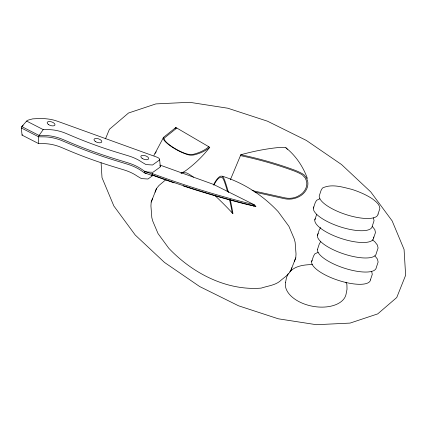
<?xml version="1.0" encoding="UTF-8"?>
<svg xmlns="http://www.w3.org/2000/svg" width="427" height="427" viewBox="0 0 427 427"><rect width="100%" height="100%" fill="white"/><g stroke="black" fill="none" stroke-linecap="round" stroke-linejoin="round"><path stroke-width="0.64" d="M26.629 121.092L43.223 129.589L48.55 129.637A23.805 11.075 18 0 1 66.142 133.48L72.168 136.037A216.831 100.879 18 0 0 117.281 152.439L128.805 155.962A24.729 11.502 18 0 1 142.015 162.239L145.975 164.566L152.535 164.993L159.244 160.189A3.507 1.628 18 0 0 156.992 157.184L57.768 121.348A21.686 10.088 18 0 0 47.477 118.941L42.065 118.37L32.682 118.871L28.689 119.96A9.864 4.59 18 0 0 26.629 121.092L21.798 126.595L21.35 127.972L38.633 136.816L44.178 136.864A24.787 11.529 18 0 1 62.497 140.867L68.768 143.531A225.771 105.037 18 0 0 115.738 160.611L127.737 164.278A25.748 11.977 18 0 1 141.492 170.811L144.193 172.7L151.836 175.46L152.498 173.661L159.148 176.057A432.834 201.373 18 0 0 215.56 194.418L223.695 196.746A432.935 201.416 18 0 0 248.151 203.241L254.193 204.73L255.869 206.369L247.697 204.618A432.866 201.389 18 0 1 183.348 185.948M165.906 179.655L158.983 185.478L156.512 188.531L151.185 202.088L150.928 205.931L151.825 217.663L152.727 221.042L158.049 233.585L168.75 248.21C192.283 273.024 226.257 290.899 261.164 288.118C267.318 286.042 274.267 285.46 279.573 281.505C284.056 277.331 290.365 274.123 291.903 267.692M290.445 271.38L295.772 257.823L296.028 253.98L295.132 242.248L294.235 238.869L288.908 226.326L278.207 211.701C263 195.433 243.758 182.911 222.472 176.25L220.876 176.121A17.656 6.058 -72.4 0 0 213.58 184.838M285.54 282.487L286.485 277.593L288.177 273.707M151.836 175.46L152.498 173.661M313.423 208.12L315.265 202.569L316.626 200.284L319.898 198.774M314.827 219.9L316.669 214.349M317.442 235.373L319.284 229.822L320.645 227.538M311.651 261.687L313.493 256.136L314.854 253.851L318.126 252.341M317.485 249.437L319.327 243.886L320.688 241.602M373.62 238.074L375.461 232.523L374.815 229.619L372.216 226.294L374.057 220.743L373.411 217.839M378.044 214.044L379.886 208.493C379.608 203.983 375.461 201.304 372.259 198.742C365.96 194.637 359.011 191.696 351.88 189.38C342.486 187.117 331.688 183.503 322.46 188.035L321.099 190.319L319.257 195.87A30.84 9.965 18.3 0 0 347.279 214.978A30.84 9.965 18.3 0 0 378.071 214.05M370.444 279.861L372.285 274.31L371.645 271.407M155.06 192.219L156.512 188.531M151.185 202.088L152.61 198.48M294.347 261.431L295.772 257.823M105.485 138.855L109.413 129.29L128.516 113.011L155.882 103.91L189.588 102.293L227.794 108.218L267.537 121.209L306.335 140.419L341.536 164.534L370.743 191.91L392.141 220.882L404.07 249.437L405.634 275.26L396.747 297.518L377.724 313.888L350.071 323.09L316.391 324.707L278.351 318.809L238.554 305.801L199.708 286.57L164.459 262.424L135.215 235.01L113.844 205.963L102.01 177.664L101.082 162.788M230.361 179.778L240.828 154.745A366.12 175.3 -48.4 0 1 276.792 147.715L279.183 147.475A55.291 26.474 -48.4 0 1 280.961 147.358L282.669 147.363A55.366 26.506 -48.4 0 1 285.866 147.747C295.794 155.69 303.069 166.551 307.408 178.459M153.971 155.599A17.518 9.341 26.9 0 1 155.006 153.389L163.578 137.318L175.881 127.492L209.742 147.294A371.981 198.336 26.9 0 1 188.163 168.825L186.396 170.165A56.14 29.933 26.9 0 1 184.998 171.131L183.477 172.017A56.14 29.933 26.9 0 1 181.272 173.052M43.223 129.589L39.081 135.444L38.633 136.816L38.643 143.611L43.97 143.653A23.805 11.075 18 0 1 61.563 147.502L67.589 150.058A216.831 100.879 18 0 0 112.696 166.461L124.22 169.983A24.729 11.502 18 0 1 137.43 176.255L141.39 178.582L147.95 179.014L153.112 175.316M155.001 153.384L156.25 151.831M175.043 128.527L175.881 127.492M289.709 271.908C295.351 265.743 304.376 264.681 312.297 264.591M208.808 146.749L207.725 147.646A366.531 87.813 29 0 1 194.952 153.859L193.725 154.195A54.336 13.018 29 0 1 192.748 154.403L191.638 154.542A54.373 13.029 29 0 1 189.556 154.585L186.273 153.811A16.423 3.934 29 0 1 164.144 138.828L164.534 137.857L176.821 128.041M180.915 173.197L183.114 172.615L186.572 172.914A55.264 41.243 78 0 1 190.778 175.278L192.823 176.666A55.179 41.179 78 0 1 193.495 177.157M240.465 155.609L245.6 156.73A364.279 295.5 -11.7 0 1 290.36 169.594L293.717 170.811A54.015 43.816 -11.7 0 1 296.178 171.777L298.585 172.86A54.085 43.874 -11.7 0 1 302.38 174.889L305.262 178.011L306.559 181.251A16.589 13.456 -11.7 0 1 301.099 194.306L297.544 196.473A16.311 13.232 -11.7 0 1 285.081 197.882L252.047 190.543M254.956 192.139L284.782 198.774C290.702 199.943 296.968 198.534 301.814 194.947A17.699 14.358 -11.7 0 0 307.637 181.016L306.255 177.552L303.805 174.59A55.254 44.824 -11.7 0 0 299.183 172.07L296.744 170.971A55.174 44.76 -11.7 0 0 294.224 169.983L290.862 168.761A365.368 296.381 -11.7 0 0 240.828 154.745M146.087 173.346L144.193 172.7L144.641 171.323L141.94 169.434A25.748 11.977 18 0 0 128.185 162.906L116.187 159.234A225.771 105.037 18 0 1 69.222 142.159L62.945 139.496A24.787 11.529 18 0 0 44.627 135.492L39.081 135.444L21.798 126.595A10.269 4.777 18 0 1 23.191 125.671M160.109 165.11L213.372 184.347L254.193 204.73M152.29 174.088L144.641 171.323L146.536 171.969L152.898 172.305L159.885 167.304A3.651 1.697 18 0 0 159.954 165.756M152.06 174.776L158.711 177.173A432.834 201.373 18 0 0 215.123 195.534L223.257 197.861A432.946 201.421 18 0 0 255.869 206.369M152.049 175.033L158.7 177.435A432.866 201.389 18 0 0 174.072 182.836M252.56 205.515L253.745 206.108M21.35 127.972L22.044 135.113L38.643 143.611M372.397 239.814L374.831 241.767L377.431 245.093L378.076 247.996L376.235 253.547A30.84 9.965 18.3 0 1 342.582 253.537A30.84 9.965 18.3 0 1 318.254 233.58M285.866 147.747L287.387 149.322M374.874 255.832L377.473 259.157L378.119 262.061L376.278 267.612A30.84 9.965 18.3 0 1 345.507 268.546A30.84 9.965 18.3 0 1 317.458 249.432M345.923 282.21L346.895 284.387L347.023 289.223L346.078 294.118A30.84 18.249 10.8 0 1 312.34 306.218A30.84 18.249 10.8 0 1 285.519 282.482M159.623 159.538L160.28 166.626M372.237 226.299A30.84 9.965 18.3 0 1 339.524 226.609A30.84 9.965 18.3 0 1 313.834 206.881M373.625 236.985A30.84 9.965 18.3 0 1 342.465 238.885A30.84 9.965 18.3 0 1 315.233 218.661M370.471 279.872A30.84 9.965 18.3 0 1 337.752 280.176A30.84 9.965 18.3 0 1 312.062 260.449M22.044 135.113A9.864 4.59 18 0 1 22.492 134.713M209.742 147.294A367.626 88.079 29 0 1 195.854 154.43L194.621 154.766A55.505 13.296 29 0 1 193.623 154.98L192.502 155.118A55.505 13.296 29 0 1 189.908 155.145A17.507 4.195 29 0 1 171.344 146.552A17.507 4.195 29 0 1 163.568 137.313M214.706 195.336A365.368 272.65 78 0 1 232.961 213.676A366.12 125.65 -72.4 0 0 230.142 199.34M228.477 192.63A366.12 125.65 -72.4 0 0 225.579 182.879L224.928 180.979A55.291 18.975 -72.4 0 0 224.405 179.602L223.823 178.347A55.371 19.002 -72.4 0 0 222.472 176.25M227.532 191.728A365.085 125.292 -72.4 0 0 225.125 183.775L224.479 181.881A54.133 18.574 -72.4 0 0 223.967 180.53L223.39 179.297A54.202 18.601 -72.4 0 0 222.307 177.547L220.626 177.178L218.87 178.123A16.578 5.69 -72.4 0 0 213.868 185.169M229.529 199.569A365.085 125.292 -72.4 0 1 232.299 213.361M48.432 124.503A4.078 1.895 18 0 0 54.907 125.09A4.078 1.895 18 0 0 49.906 121.535A4.078 1.895 18 0 0 48.432 124.503M142.106 158.337A4.078 1.895 18 0 0 148.58 158.929A4.078 1.895 18 0 0 143.579 155.369A4.078 1.895 18 0 0 142.106 158.337M95.269 141.422A4.078 1.895 18 0 0 101.743 142.01A4.078 1.895 18 0 0 96.742 138.455A4.078 1.895 18 0 0 95.269 141.422"/></g></svg>
